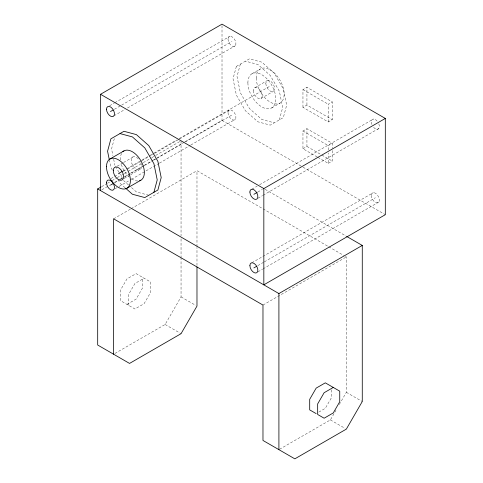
<?xml version="1.0" encoding="UTF-8"?>
<svg xmlns="http://www.w3.org/2000/svg" width="483" height="483" viewBox="0 0 483 483"><rect width="100%" height="100%" fill="white"/><g stroke="black" fill="none" stroke-linecap="round" stroke-linejoin="round"><path stroke-width="0.36" stroke-dasharray="2.42 1.81" d="M128.472 305.256L128.472 294.696L134.938 283.491L144.085 278.214M196.979 265.475L196.979 247.423M196.979 246.668L196.979 170.698L328.078 246.39M184.784 141.905L222.011 120.412L222.011 25.653M317.234 156.981L302.956 148.74L302.956 130.996L306.934 128.695L332.256 143.318L332.256 147.75M302.956 107.347L302.956 89.603L306.934 87.308L332.256 101.925L332.256 119.663L328.271 121.964L302.956 107.347L306.934 105.046L332.256 119.663M302.956 148.74L306.934 146.44L306.934 128.695M306.934 105.046L306.934 87.308M317.886 157.361L328.271 163.357L328.271 153.008M328.271 150.05L328.271 145.618L332.256 143.318M328.271 121.964L328.271 104.225L332.256 101.925M328.271 163.357L332.256 161.056L332.256 148.492M114.326 138.597L111.555 148.939L112.913 155.592M240.347 64.094L237.02 76.507L240.347 92.76L249.433 108.494L261.84 119.5L274.253 122.827M279.361 119.881L282.682 107.468L279.361 91.215L270.275 75.481L257.862 64.474L245.449 61.148M114.918 353.465L165.12 324.485L181.047 296.894L181.047 257.68M279.56 449.275L330.408 419.92L335.969 410.29M339.301 404.519L346.341 392.323L346.341 256.932L344.385 255.803M109.653 105.735L114.223 103.096M114.876 102.716L229.98 36.261M114.411 109.273L120.943 105.499M121.595 105.125L231.973 41.399M113.94 115.823L125.043 109.412M127.506 107.993L235.42 45.686M251.987 73.766L260.349 68.936M117.146 166.212L122.936 162.868M123.551 162.511L133.791 156.601M254.764 87.773L267.111 80.643M122.893 171.06L141.501 160.314M142.153 159.939L149.959 155.435M150.611 155.055L153.214 153.558M153.86 153.177L176.627 140.034M179.229 138.53L270.208 86.01M110.957 178.565L118.293 174.333M123.37 171.399L127.44 169.05M127.941 168.76L141.658 160.845M141.809 160.754L154.065 153.679M154.717 153.304L179.036 139.261M179.537 138.971L229.98 109.852M101.593 186.679L106.803 183.673M107.455 183.292L111.362 181.04M112.014 180.66L116.572 178.034M117.224 177.653L123.739 173.892M124.385 173.518L142.624 162.988M143.276 162.614L151.088 158.104M151.74 157.724L155.001 155.846M155.647 155.472L181.047 140.807L181.047 235.813M101.841 189.795L109.677 185.267M114.9 182.254L119.476 179.61M120.128 179.235L124.046 176.971M124.699 176.597L129.921 173.578M130.579 173.204L143.638 165.663M144.29 165.283L152.785 160.38M153.437 160.006L184.132 142.28M114.411 182.858L119.633 179.839M120.285 179.465L123.551 177.575M124.203 177.201L143.801 165.886M144.453 165.512L152.942 160.61M153.594 160.235L156.208 158.726M156.86 158.346L182.985 143.264M185.599 141.754L231.973 114.984M260.959 98.502L273.306 91.372M124.222 178.462L130.005 175.118M130.621 174.768L140.861 168.851M115.093 188.744L118.359 186.861M119.011 186.48L130.766 179.694M131.424 179.32L159.004 163.393M159.505 163.103L190.356 145.292M190.857 145.003L235.42 119.277M271.7 107.908L280.068 103.084M113.62 218.829L130.549 209.054M131.201 208.68L196.979 170.698M251.885 189.185L257.113 186.166M259.57 184.748L373.365 119.047M257.795 192.053L262.366 189.414M257.982 198.229L262.553 195.591M263.054 195.301L378.805 128.472M126.975 304.387L136.115 299.11L142.588 287.91L142.588 277.345M251.885 262.77L373.365 192.632M257.795 265.638L263.676 262.245M264.328 261.871L375.357 197.764M257.982 271.814L262.553 269.176M263.054 268.886L378.805 202.057M262.975 305.063L346.341 256.932M318.774 412.108L325.307 408.334L331.779 397.135L331.779 389.594M148.794 195.265L136.381 191.938L130.736 186.933M302.956 89.603L328.271 104.225M302.956 130.996L328.271 145.618M306.934 146.44L321.219 154.687M321.871 155.061L332.256 161.056M222.011 120.412L302.358 166.798M303.01 167.172L385.313 214.694M265.143 189.354L345.979 236.024M328.73 246.765L343.733 255.429M181.047 296.894L195.706 305.353M346.341 392.323L362.274 401.524M165.12 324.485L181.047 333.687M330.408 419.92L345.067 428.379M128.484 184.935L123.968 180.932L122.875 179.042M125.061 187.736L119.983 183.232L118.896 181.342M115.606 166.454L118.878 172.117M119.241 172.745L122.513 178.414M112.352 170.01L110.897 167.492L109.538 160.845M113.674 159.281L114.882 165.192M181.047 238.831L181.047 256.926M378.805 123.871A5.633 3.254 60 0 1 378.177 129.058A5.633 3.254 60 0 1 373.365 127.011M371.91 124.487A5.633 3.254 60 0 1 372.544 119.301A5.633 3.254 60 0 1 377.35 121.348M137.691 181.01A16.911 9.763 60 0 1 130.839 178.36M129.299 177.122A16.911 9.763 60 0 1 120.992 163.139M120.484 159.897A16.911 9.763 60 0 1 121.674 153.274M140.861 162.874A7.323 4.226 60 0 1 137.281 169.678A7.323 4.226 60 0 1 131.279 159.293A7.323 4.226 60 0 1 138.971 159.589M150.551 281.945L150.551 292.505L144.085 303.704L134.938 308.987L120.508 300.655L120.508 290.096L126.975 278.896L136.115 273.613L150.551 281.945M236.362 66.394L233.035 78.807L236.362 95.054L245.449 110.794L257.862 121.801L270.275 125.127L283.34 117.58L286.667 105.167L283.34 88.914L274.253 73.181L261.84 62.174L249.433 58.848L236.362 66.394M371.373 195.47A5.633 3.254 60 0 0 377.35 202.902A5.633 3.254 60 0 0 377.35 194.933A5.633 3.254 60 0 0 371.373 195.47M227.988 39.099A5.633 3.254 60 0 0 233.965 46.531A5.633 3.254 60 0 0 233.965 38.562A5.633 3.254 60 0 0 227.988 39.099M227.988 112.684A5.633 3.254 60 0 0 233.965 120.116A5.633 3.254 60 0 0 233.965 112.153A5.633 3.254 60 0 0 227.988 112.684M265.825 83.481A6.194 3.58 60 0 0 272.4 91.655A6.194 3.58 60 0 0 272.4 82.895A6.194 3.58 60 0 0 265.825 83.481M253.478 90.605A6.194 3.58 60 0 0 260.053 98.786A6.194 3.58 60 0 0 260.053 90.019A6.194 3.58 60 0 0 253.478 90.605M256.268 77.962A19.712 11.381 60 0 0 277.176 103.972A19.712 11.381 60 0 0 277.176 76.091A19.712 11.381 60 0 0 256.268 77.962M247.9 82.786A19.712 11.381 60 0 0 268.814 108.802A19.712 11.381 60 0 0 268.814 80.921A19.712 11.381 60 0 0 247.9 82.786"/><path stroke-width="0.72" d="M100.53 190.55L100.53 94.288L222.011 24.15L385.313 118.432L385.313 214.694L263.833 284.831L263.833 188.569L385.313 118.432M113.62 354.22L113.62 218.829L262.975 305.063L262.975 440.454L294.841 458.85L346.341 429.115L362.274 401.524L362.274 245.436L346.631 236.404M196.979 266.978L196.979 306.089L181.047 333.687L129.547 363.421L97.687 345.025L97.687 188.938L100.941 187.054M278.908 449.649L278.908 293.567L362.274 245.436M153.896 192.319L157.223 179.905L153.896 163.652L144.809 147.913L132.396 136.906L119.983 133.58M110.492 111.531L113.1 110.027M110.003 158.973L123.944 150.925M118.456 173.62L122.259 171.429M110.492 185.122L113.759 183.232M126.914 188.267L140.855 180.219M253.877 194.317L257.143 192.433M253.877 267.902L256.491 266.393M333.276 387.438L324.129 392.721L317.663 403.921L317.663 414.48L324.129 418.218L333.276 412.935L339.742 401.735L339.742 391.176L325.307 382.844L316.166 388.121L309.7 399.32L309.7 409.886L316.166 413.617M100.53 94.288L263.833 188.569M97.687 188.938L278.908 293.567M125.628 188.231L132.396 194.238L144.809 197.565L157.881 190.018L161.201 177.605L157.881 161.352L148.794 145.612L136.381 134.606L123.968 131.285L110.897 138.826L107.57 151.239L109.387 160.108M122.911 151.692A16.911 9.763 60 0 1 140.855 160.688A16.911 9.763 60 0 1 139.678 180.733M249.892 192.017A5.633 3.254 60 0 0 255.869 199.449A5.633 3.254 60 0 0 255.869 191.485A5.633 3.254 60 0 0 249.892 192.017M106.508 109.23A5.633 3.254 60 0 0 112.485 116.669A5.633 3.254 60 0 0 112.485 108.699A5.633 3.254 60 0 0 106.508 109.23M106.508 182.822A5.633 3.254 60 0 0 112.485 190.254A5.633 3.254 60 0 0 112.485 182.284A5.633 3.254 60 0 0 106.508 182.822M249.892 265.602A5.633 3.254 60 0 0 255.869 273.034A5.633 3.254 60 0 0 255.869 265.07A5.633 3.254 60 0 0 249.892 265.602M106.495 166.72A16.911 9.763 60 0 0 124.433 189.028A16.911 9.763 60 0 0 124.433 165.114A16.911 9.763 60 0 0 106.495 166.72M113.276 170.632A7.323 4.226 60 0 0 121.046 180.292A7.323 4.226 60 0 0 121.046 169.938A7.323 4.226 60 0 0 113.276 170.632"/></g></svg>
